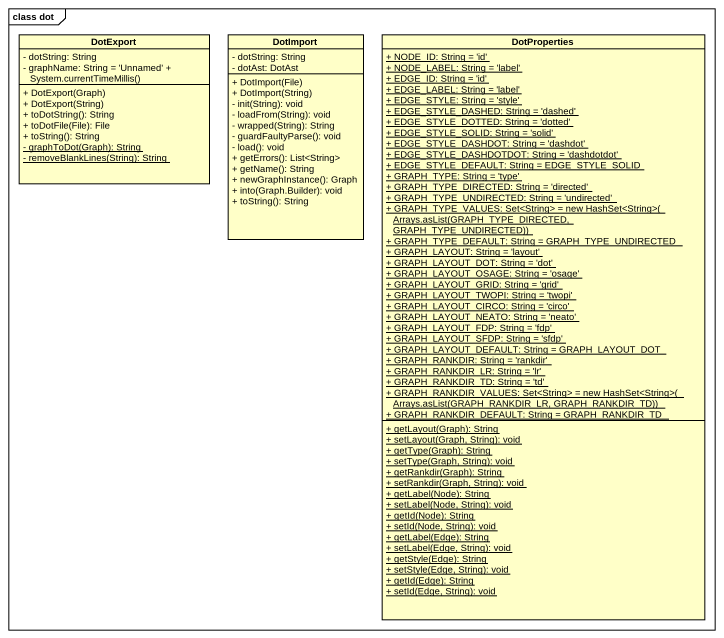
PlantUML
@startuml
mainframe class dot
hide circle
hide empty members
skinparam classAttributeIconSize 0
class DotExport #FFFFC8 {
  - dotString: String
  {field} - graphName: String = 'Unnamed' + System.currentTimeMillis()
  + DotExport(Graph)
  + DotExport(String)
  + toDotString(): String
  + toDotFile(File): File
  + toString(): String
  {static} - graphToDot(Graph): String
  {static} - removeBlankLines(String): String
}
class DotImport #FFFFC8 {
  - dotString: String
  - dotAst: DotAst
  + DotImport(File)
  + DotImport(String)
  - init(String): void
  - loadFrom(String): void
  - wrapped(String): String
  - guardFaultyParse(): void
  - load(): void
  + getErrors(): List<String>
  + getName(): String
  + newGraphInstance(): Graph
  + into(Graph.Builder): void
  + toString(): String
}
class DotProperties #FFFFC8 {
  {static} + NODE_ID: String = 'id'
  {static} + NODE_LABEL: String = 'label'
  {static} + EDGE_ID: String = 'id'
  {static} + EDGE_LABEL: String = 'label'
  {static} + EDGE_STYLE: String = 'style'
  {static} + EDGE_STYLE_DASHED: String = 'dashed'
  {static} + EDGE_STYLE_DOTTED: String = 'dotted'
  {static} + EDGE_STYLE_SOLID: String = 'solid'
  {static} + EDGE_STYLE_DASHDOT: String = 'dashdot'
  {static} + EDGE_STYLE_DASHDOTDOT: String = 'dashdotdot'
  {static} + EDGE_STYLE_DEFAULT: String = EDGE_STYLE_SOLID
  {static} + GRAPH_TYPE: String = 'type'
  {static} + GRAPH_TYPE_DIRECTED: String = 'directed'
  {static} + GRAPH_TYPE_UNDIRECTED: String = 'undirected'
  {static} {field} + GRAPH_TYPE_VALUES: Set<String> = new HashSet<String>( Arrays.asList(GRAPH_TYPE_DIRECTED, GRAPH_TYPE_UNDIRECTED))
  {static} + GRAPH_TYPE_DEFAULT: String = GRAPH_TYPE_UNDIRECTED
  {static} + GRAPH_LAYOUT: String = 'layout'
  {static} + GRAPH_LAYOUT_DOT: String = 'dot'
  {static} + GRAPH_LAYOUT_OSAGE: String = 'osage'
  {static} + GRAPH_LAYOUT_GRID: String = 'grid'
  {static} + GRAPH_LAYOUT_TWOPI: String = 'twopi'
  {static} + GRAPH_LAYOUT_CIRCO: String = 'circo'
  {static} + GRAPH_LAYOUT_NEATO: String = 'neato'
  {static} + GRAPH_LAYOUT_FDP: String = 'fdp'
  {static} + GRAPH_LAYOUT_SFDP: String = 'sfdp'
  {static} + GRAPH_LAYOUT_DEFAULT: String = GRAPH_LAYOUT_DOT
  {static} + GRAPH_RANKDIR: String = 'rankdir'
  {static} + GRAPH_RANKDIR_LR: String = 'lr'
  {static} + GRAPH_RANKDIR_TD: String = 'td'
  {static} {field} + GRAPH_RANKDIR_VALUES: Set<String> = new HashSet<String>( Arrays.asList(GRAPH_RANKDIR_LR, GRAPH_RANKDIR_TD))
  {static} + GRAPH_RANKDIR_DEFAULT: String = GRAPH_RANKDIR_TD
  {static} + getLayout(Graph): String
  {static} + setLayout(Graph, String): void
  {static} + getType(Graph): String
  {static} + setType(Graph, String): void
  {static} + getRankdir(Graph): String
  {static} + setRankdir(Graph, String): void
  {static} + getLabel(Node): String
  {static} + setLabel(Node, String): void
  {static} + getId(Node): String
  {static} + setId(Node, String): void
  {static} + getLabel(Edge): String
  {static} + setLabel(Edge, String): void
  {static} + getStyle(Edge): String
  {static} + setStyle(Edge, String): void
  {static} + getId(Edge): String
  {static} + setId(Edge, String): void
}
@enduml
